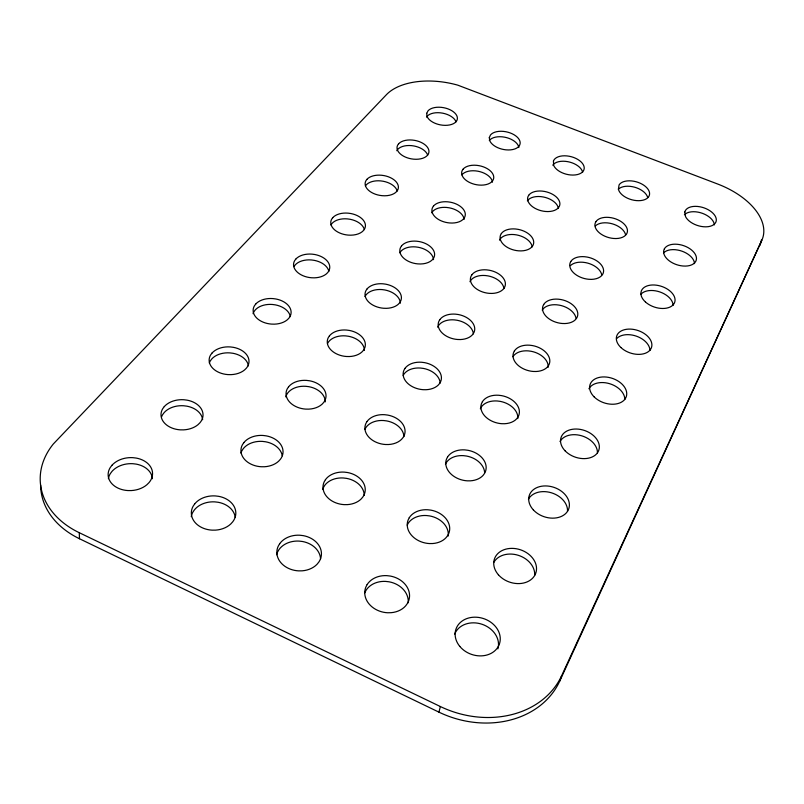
<?xml version="1.0" encoding="UTF-8"?>
<svg xmlns="http://www.w3.org/2000/svg" width="804" height="804" viewBox="0 0 804 804"><rect width="100%" height="100%" fill="white"/><g stroke="black" fill="none" stroke-linecap="round" stroke-linejoin="round"><path stroke-width="1.21" d="M438.914 712.133L440.381 706.545A91.927 75.707 19 0 0 561.715 675.581L761.81 240.295A65.425 37.617 17.8 0 0 717.731 184.046L457.777 85.154A62.32 35.044 10.7 0 0 386.463 94.651L53.295 444.019A89.023 66.089 -2.9 0 0 79.234 532.69L79.526 538.76L438.914 712.133A91.495 75.626 19.1 0 0 559.725 681.119L761.81 240.295M559.725 681.119L561.715 675.581M480.34 408.794L481.003 407.437A19.507 13.849 14.8 0 1 497.204 400.985L500.188 401.367A19.507 13.849 14.8 0 1 517.796 418.603M445.466 464.29L446.19 462.813A20.391 15.155 14.1 0 1 463.395 455.647L466.521 456.039A20.391 15.155 14.1 0 1 484.621 472.219M407.226 525.143L408.04 523.525A21.366 16.663 13.1 0 1 426.361 515.525L429.637 515.917A21.366 16.663 13.1 0 1 448.19 536.057M364.704 592.96L366.021 590.357A22.452 18.391 11.4 0 1 385.618 581.403L389.066 581.805A22.452 18.391 11.4 0 1 408.211 602.759M499.505 240.165L500.068 239.15A17.035 10.583 13.4 0 1 514.118 234.567L516.731 234.929A17.035 10.583 13.4 0 1 532.218 246.868M469.958 281.671L470.571 280.566A17.718 11.447 12.9 0 1 485.375 275.531L488.088 275.903A17.718 11.447 12.9 0 1 503.977 288.616M437.647 327.168L438.622 325.429A18.452 12.422 12.2 0 1 454.26 319.881L457.094 320.253A18.452 12.422 12.2 0 1 473.405 333.851M403.176 375.478L403.909 374.182A19.256 13.527 11.2 0 1 420.462 368.041L423.427 368.423A19.256 13.527 11.2 0 1 440.17 383.005M364.865 429.416L366.041 427.346A20.14 14.773 9.9 0 1 383.629 420.532L386.734 420.924A20.14 14.773 9.9 0 1 403.92 436.612M431.748 212.799L432.361 211.814A16.854 10.362 11.2 0 1 446.692 207.452L449.285 207.814A16.854 10.362 11.2 0 1 464.129 219.432M399.849 252.757L400.523 251.692A17.527 11.186 10.4 0 1 415.628 246.908L418.321 247.28A17.527 11.186 10.4 0 1 433.517 259.642M364.996 296.535L366.061 294.857A18.261 12.12 9.4 0 1 382.021 289.581L384.825 289.963A18.261 12.12 9.4 0 1 400.392 303.158M327.479 343.539L328.655 341.72A19.075 13.165 8 0 1 345.549 335.881L348.494 336.263A19.075 13.165 8 0 1 364.433 350.413M426.532 117.103L427.105 116.289A15.517 8.764 10.7 0 1 440.331 112.821L442.713 113.173A15.517 8.764 10.7 0 1 456.009 121.826M396.794 150.71L397.699 149.423A16.09 9.407 10.1 0 1 411.578 145.635L414.05 145.996A16.09 9.407 10.1 0 1 427.668 155.142M365.408 185.995L366.081 185.051A16.713 10.12 9.2 0 1 380.674 180.9L383.247 181.262A16.713 10.12 9.2 0 1 397.206 190.95M330.936 224.949L332.002 223.452A17.386 10.914 8.2 0 1 347.378 218.899L350.062 219.271A17.386 10.914 8.2 0 1 364.363 229.562M293.993 266.596L295.148 264.978A18.13 11.799 6.9 0 1 311.399 259.963L314.193 260.345A18.13 11.799 6.9 0 1 328.856 271.31M79.234 532.69L440.381 706.545M618.397 189.201L618.929 190.759A16.1 9.256 16 0 0 636.296 200.588L638.708 200.688A16.1 9.256 16 0 0 647.903 197.663L648.838 196.457A16.1 9.256 16 0 0 634.034 181.272L631.602 180.93A16.1 9.256 16 0 0 619.08 184.91L618.397 189.201A16.04 9.266 16 0 1 629.964 186.327L632.386 186.679A16.04 9.266 16 0 1 647.702 197.543M560.016 441.517A19.849 14.12 18.6 0 1 581.835 435.848A19.849 14.12 18.6 0 1 597.442 452.903M761.418 239.954A65.204 37.677 17.9 0 1 759.69 245.652M684.405 214.789A16.291 9.407 17.9 0 1 695.721 211.814L698.163 212.166A16.291 9.407 17.9 0 1 714.364 224.889M454.692 634.095A22.854 18.864 19 0 1 482.159 624.306A22.854 18.864 19 0 1 497.897 648.878M493.756 562.509A21.748 17.055 18.9 0 1 518.238 555.293A21.748 17.055 18.9 0 1 534.68 575.322M528.419 499.204A20.753 15.487 18.7 0 1 551.504 492.822A20.753 15.487 18.7 0 1 567.524 511.254M570.348 265.692A17.266 10.784 15.8 0 1 583 262.265L585.613 262.627A17.266 10.784 15.8 0 1 601.774 274.898M588.91 388.744A19.015 12.934 18.4 0 1 609.603 383.689A19.015 12.934 18.4 0 1 624.819 399.528M595.292 225.994A16.633 9.98 15.9 0 1 607.352 222.889L609.874 223.241A16.633 9.98 15.9 0 1 625.592 234.778M663.491 252.989A16.894 10.14 18 0 1 675.34 249.712L677.872 250.074A16.894 10.14 18 0 1 694.515 263.601M542.197 310.083A17.949 11.678 15.6 0 1 556.69 304.796L559.423 305.168A17.949 11.678 15.6 0 1 576.036 318.253M512.892 356.715A18.693 12.693 15.2 0 1 528.188 350.886L531.042 351.258A18.693 12.693 15.2 0 1 548.197 367.297M616.557 338.725A18.251 11.889 18.3 0 1 636.487 336.203A18.251 11.889 18.3 0 1 649.954 350.514M640.949 294.174A17.547 10.965 18.1 0 1 659.973 291.983A17.547 10.965 18.1 0 1 673.109 305.349M527.384 200.789A16.412 9.809 13.9 0 1 540.75 196.608L543.263 196.97A16.412 9.809 13.9 0 1 558.358 208.196M322.675 489.435A21.125 16.191 7.9 0 1 323.278 487.827L324.585 485.566A21.125 16.191 7.9 0 1 343.328 477.978L346.584 478.37A21.125 16.191 7.9 0 1 364.232 495.314M276.596 554.74A22.241 17.809 5 0 1 277.541 552.077L278.998 549.584A22.241 17.809 5 0 1 299.038 541.092L302.465 541.494A22.241 17.809 5 0 1 320.565 558.941M552.75 165.162A15.829 9.115 14.2 0 1 565.503 161.343L567.915 161.694A15.829 9.115 14.2 0 1 582.639 172.287M240.949 453.104A20.984 15.668 3.7 0 1 241.893 450.773L243.321 448.612A20.984 15.668 3.7 0 1 262.446 441.396L265.682 441.798A20.984 15.668 3.7 0 1 282.244 455.747M461.878 174.84A16.231 9.618 11.9 0 1 475.506 170.87L477.998 171.222A16.231 9.618 11.9 0 1 492.5 182.156M489.304 140.479A15.658 8.944 12.4 0 1 502.299 136.841L504.701 137.193A15.658 8.944 12.4 0 1 518.861 147.524M253.069 313.661A18.954 12.784 5.3 0 1 253.913 311.771L255.18 310.022A18.954 12.784 5.3 0 1 272.395 304.475L275.31 304.867A18.954 12.784 5.3 0 1 290.344 316.585M108.399 478.641A22.13 16.482 -3 0 1 110.319 473.636L112.027 471.345A22.13 16.482 -3 0 1 132.871 463.707L136.238 464.119A22.13 16.482 -3 0 1 152.418 478.712M209.331 362.996A19.879 13.879 3.2 0 1 210.286 360.946L211.683 359.046A19.879 13.879 3.2 0 1 229.964 352.896L233.019 353.288A19.879 13.879 3.2 0 1 248.426 365.85M161.544 416.914A20.924 15.115 0.5 0 1 162.619 414.683L164.157 412.603A20.924 15.115 0.5 0 1 183.644 405.759L186.85 406.161A20.924 15.115 0.5 0 1 202.648 419.678M191.262 516.64A22.14 17.155 0.3 0 1 192.779 512.319L194.367 509.927A22.14 17.155 0.3 0 1 214.819 501.877L218.216 502.279A22.14 17.155 0.3 0 1 235.24 517.364M285.772 396.885A19.979 14.341 6.2 0 1 286.606 394.754L287.902 392.774A19.979 14.341 6.2 0 1 305.842 386.302L308.927 386.694A19.979 14.341 6.2 0 1 325.248 401.889M79.526 538.76A88.631 66.059 -3.1 0 1 40.652 485.113M489.314 137.595L489.666 140.479A15.708 8.934 12.4 0 0 505.987 149.845L508.409 149.966A15.708 8.934 12.4 0 0 517.977 147.222L519.062 146.107A15.708 8.934 12.4 0 0 505.907 131.745L503.495 131.394A15.708 8.934 12.4 0 0 490.47 135.012L489.314 137.595M426.743 113.284L426.934 116.077A15.567 8.754 10.7 0 0 442.773 125.223L445.185 125.354A15.567 8.754 10.7 0 0 454.943 122.741L456.089 121.665A15.567 8.754 10.7 0 0 443.707 107.696L441.316 107.344A15.567 8.754 10.7 0 0 428.05 110.791L426.743 113.284M684.817 212.005L685.551 216.668A16.351 9.397 17.8 0 0 703.45 226.738L705.872 226.839A16.351 9.397 17.8 0 0 714.856 223.663L715.721 222.417A16.351 9.397 17.8 0 0 700.043 206.799L697.591 206.447A16.351 9.397 17.8 0 0 685.35 210.628L684.817 212.005M553.443 160.991L553.654 165.363A15.889 9.095 14.2 0 0 570.488 174.96L572.9 175.071A15.889 9.095 14.2 0 0 582.287 172.197L583.302 171.031A15.889 9.095 14.2 0 0 569.332 156.267L566.91 155.916A15.889 9.095 14.2 0 0 554.137 159.715L553.443 160.991M664.375 248.848L663.792 250.335A16.954 10.13 18 0 0 682.938 266.003L685.45 266.094A16.954 10.13 18 0 0 694.877 262.617L695.802 261.27A16.954 10.13 18 0 0 679.752 244.627L677.209 244.275A16.954 10.13 18 0 0 664.375 248.848M595.844 221.773L595.181 223.2A16.693 9.97 15.9 0 0 613.452 238.446L615.964 238.547A16.693 9.97 15.9 0 0 625.602 235.23L626.617 233.934A16.693 9.97 15.9 0 0 611.502 217.763L608.97 217.412A16.693 9.97 15.9 0 0 595.844 221.773M570.79 261.501L570.066 263.039A17.326 10.774 15.7 0 0 588.809 279.289L591.432 279.38A17.326 10.774 15.7 0 0 601.563 275.742L602.648 274.335A17.326 10.774 15.7 0 0 587.221 257.079L584.588 256.717A17.326 10.774 15.7 0 0 570.79 261.501M543.715 304.455L542.921 306.113A18.02 11.668 15.5 0 0 562.147 323.479L564.89 323.55A18.02 11.668 15.5 0 0 575.574 319.55L576.729 318.022A18.02 11.668 15.5 0 0 561.001 299.55L558.257 299.178A18.02 11.668 15.5 0 0 543.715 304.455M514.359 351.026L513.485 352.825A18.773 12.683 15.2 0 0 533.203 371.448L536.077 371.498A18.773 12.683 15.2 0 0 547.363 367.076L548.609 365.418A18.773 12.683 15.2 0 0 532.57 345.589L529.705 345.207A18.773 12.683 15.2 0 0 514.359 351.026M482.41 401.698L481.455 403.658A19.587 13.839 14.8 0 0 501.686 423.698L504.701 423.728A19.587 13.839 14.8 0 0 516.65 418.824L518.007 417.015A19.587 13.839 14.8 0 0 501.656 395.638L498.671 395.256A19.587 13.839 14.8 0 0 482.41 401.698M447.526 457.044L446.461 459.195A20.482 15.155 14.1 0 0 467.214 480.832L470.39 480.832A20.482 15.155 14.1 0 0 483.093 475.375L484.561 473.395A20.482 15.155 14.1 0 0 467.918 450.28L464.782 449.888A20.482 15.155 14.1 0 0 447.526 457.044M409.256 517.736L408.08 520.098A21.467 16.673 13.1 0 0 429.366 543.564L432.713 543.534A21.467 16.673 13.1 0 0 446.26 537.444L447.868 535.253A21.467 16.673 13.1 0 0 430.954 510.148L427.658 509.756A21.467 16.673 13.1 0 0 409.256 517.736M367.116 584.588L365.79 587.191A22.562 18.412 11.4 0 0 387.618 612.759L391.156 612.688A22.562 18.412 11.4 0 0 405.658 605.854L407.417 603.432A22.562 18.412 11.4 0 0 390.262 576.046L386.794 575.644A22.562 18.412 11.4 0 0 367.116 584.588M528.731 195.251L527.977 196.628A16.472 9.789 13.8 0 0 545.413 211.462L547.926 211.573A16.472 9.789 13.8 0 0 557.785 208.417L558.86 207.161A16.472 9.789 13.8 0 0 544.65 191.463L542.137 191.101A16.472 9.789 13.8 0 0 528.731 195.251M501.364 233.542L500.55 235.019A17.095 10.563 13.4 0 0 518.389 250.818L521.012 250.908A17.095 10.563 13.4 0 0 531.374 247.441L532.539 246.094A17.095 10.563 13.4 0 0 518.077 229.341L515.464 228.979A17.095 10.563 13.4 0 0 501.364 233.542M471.817 274.888L470.923 276.486A17.778 11.437 12.9 0 0 489.184 293.349L491.917 293.43A17.778 11.437 12.9 0 0 502.842 289.621L504.088 288.154A17.778 11.437 12.9 0 0 489.385 270.244L486.661 269.873A17.778 11.437 12.9 0 0 471.817 274.888M439.798 319.68L438.823 321.419A18.522 12.412 12.2 0 0 457.496 339.479L460.37 339.549A18.522 12.412 12.2 0 0 471.908 335.338L473.254 333.74A18.522 12.412 12.2 0 0 458.33 314.525L455.486 314.153A18.522 12.412 12.2 0 0 439.798 319.68M404.995 368.373L403.92 370.262A19.326 13.517 11.2 0 0 423.025 389.679L426.04 389.719A19.326 13.517 11.2 0 0 438.27 385.066L439.728 383.327A19.326 13.517 11.2 0 0 424.582 362.644L421.608 362.252A19.326 13.517 11.2 0 0 404.995 368.373M367.026 421.507L365.84 423.567A20.221 14.773 9.9 0 0 385.377 444.501L388.543 444.522A20.221 14.773 9.9 0 0 401.548 439.346L403.126 437.436A20.221 14.773 9.9 0 0 387.789 415.095L384.674 414.703A20.221 14.773 9.9 0 0 367.026 421.507M325.439 479.697L324.123 481.958A21.216 16.201 8 0 0 344.082 504.631L347.428 504.621A21.216 16.201 8 0 0 361.297 498.842L363.016 496.751A21.216 16.201 8 0 0 347.519 472.521L344.253 472.119A21.216 16.201 8 0 0 325.439 479.697M279.681 543.715L278.224 546.197A22.341 17.819 5.1 0 0 298.596 570.87L302.133 570.83A22.341 17.819 5.1 0 0 316.977 564.348L318.856 562.026A22.341 17.819 5.1 0 0 303.249 535.635L299.812 535.223A22.341 17.819 5.1 0 0 279.681 543.715M462.983 169.282L462.159 170.609A16.291 9.598 11.9 0 0 478.792 185.041L481.305 185.151A16.291 9.598 11.9 0 0 491.355 182.156L492.51 180.95A16.291 9.598 11.9 0 0 479.154 165.684L476.661 165.322A16.291 9.598 11.9 0 0 462.983 169.282M433.416 206.166L432.512 207.593A16.914 10.341 11.3 0 0 449.486 222.949L452.109 223.05A16.914 10.341 11.3 0 0 462.682 219.753L463.918 218.457A16.914 10.341 11.3 0 0 450.391 202.196L447.788 201.834A16.914 10.341 11.3 0 0 433.416 206.166M401.497 245.974L400.523 247.521A17.587 11.176 10.5 0 0 417.849 263.893L420.582 263.983A17.587 11.176 10.5 0 0 431.728 260.355L433.065 258.948A17.587 11.176 10.5 0 0 419.356 241.582L416.653 241.2A17.587 11.176 10.5 0 0 401.497 245.974M366.956 289.058L365.88 290.736A18.331 12.11 9.4 0 0 383.558 308.254L386.422 308.334A18.331 12.11 9.4 0 0 398.211 304.334L399.638 302.806A18.331 12.11 9.4 0 0 385.779 284.184L382.955 283.802A18.331 12.11 9.4 0 0 366.956 289.058M329.439 335.861L328.263 337.67A19.155 13.155 8.1 0 0 346.283 356.484L349.298 356.544A19.155 13.155 8.1 0 0 361.78 352.112L363.338 350.443A19.155 13.155 8.1 0 0 349.338 330.424L346.393 330.042A19.155 13.155 8.1 0 0 329.439 335.861M288.546 386.855L287.249 388.834A20.06 14.341 6.3 0 0 305.62 409.105L308.786 409.135A20.06 14.341 6.3 0 0 322.062 404.221L323.741 402.392A20.06 14.341 6.3 0 0 309.651 380.794L306.565 380.403A20.06 14.341 6.3 0 0 288.546 386.855M243.813 442.652L242.376 444.823A21.075 15.668 3.8 0 0 261.069 466.742L264.405 466.752A21.075 15.668 3.8 0 0 278.576 461.265L280.405 459.255A21.075 15.668 3.8 0 0 266.255 435.868L263.019 435.456A21.075 15.668 3.8 0 0 243.813 442.652M194.658 503.957L193.06 506.339A22.241 17.165 0.4 0 0 212.065 530.148L215.593 530.127A22.241 17.165 0.4 0 0 230.758 523.987L232.758 521.776A22.241 17.165 0.4 0 0 218.618 496.319L215.201 495.917A22.241 17.165 0.4 0 0 194.658 503.957M398.583 143.836L397.678 145.112A16.14 9.397 10.1 0 0 413.527 159.162L416.04 159.282A16.14 9.397 10.1 0 0 426.281 156.428L427.507 155.262A16.14 9.397 10.1 0 0 414.985 140.429L412.502 140.077A16.14 9.397 10.1 0 0 398.583 143.836M366.895 179.372L365.91 180.749A16.773 10.1 9.2 0 0 382.051 195.673L384.674 195.794A16.773 10.1 9.2 0 0 395.447 192.658L396.764 191.402A16.773 10.1 9.2 0 0 384.111 175.614L381.528 175.252A16.773 10.1 9.2 0 0 366.895 179.372M332.725 217.693L331.66 219.18A17.447 10.894 8.2 0 0 348.092 235.09L350.825 235.19A17.447 10.894 8.2 0 0 362.182 231.743L363.599 230.386A17.447 10.894 8.2 0 0 350.835 213.532L348.152 213.16A17.447 10.894 8.2 0 0 332.725 217.693M295.761 259.139L294.596 260.747A18.201 11.789 7 0 0 311.319 277.752L314.183 277.842A18.201 11.789 7 0 0 326.193 274.043L327.71 272.566A18.201 11.789 7 0 0 314.877 254.526L312.073 254.144A18.201 11.789 7 0 0 295.761 259.139M255.672 304.103L254.396 305.852A19.035 12.774 5.3 0 0 271.39 324.092L274.395 324.163A19.035 12.774 5.3 0 0 287.118 319.952L288.767 318.354A19.035 12.774 5.3 0 0 275.872 298.977L272.938 298.585A19.035 12.774 5.3 0 0 255.672 304.103M212.015 353.067L210.608 354.966A19.959 13.879 3.3 0 0 227.864 374.594L231.019 374.644A19.959 13.879 3.3 0 0 244.557 369.971L246.336 368.222A19.959 13.879 3.3 0 0 233.431 347.338L230.366 346.936A19.959 13.879 3.3 0 0 212.015 353.067M164.297 406.573L162.75 408.653A21.015 15.115 0.6 0 0 180.237 429.849L183.573 429.869A21.015 15.115 0.6 0 0 198.015 424.673L199.955 422.753A21.015 15.115 0.6 0 0 187.091 400.151L183.875 399.749A21.015 15.115 0.6 0 0 164.297 406.573M111.947 465.285L110.228 467.576A22.221 16.482 -2.9 0 0 127.916 490.561L131.434 490.561A22.221 16.482 -2.9 0 0 146.901 484.732L149.021 482.621A22.221 16.482 -2.9 0 0 136.268 458.079L132.881 457.667A22.221 16.482 -2.9 0 0 111.947 465.285M565.172 450.903A19.929 14.12 18.5 0 0 598.246 451.546A19.929 14.12 18.5 0 0 576.388 429.024A19.929 14.12 18.5 0 0 565.172 450.903M620.909 347.529A18.321 11.879 18.2 0 0 651.039 348.574A18.321 11.879 18.2 0 0 630.356 329.097A18.321 11.879 18.2 0 0 620.909 347.529M459.787 646.386A22.954 18.884 18.9 0 0 498.54 646.034A22.954 18.884 18.9 0 0 474.762 617.181A22.954 18.884 18.9 0 0 459.787 646.386M498.4 574.77A21.849 17.055 18.8 0 0 535.052 574.82A21.849 17.055 18.8 0 0 511.927 548.368A21.849 17.055 18.8 0 0 498.4 574.77M533.364 509.917A20.844 15.487 18.7 0 0 568.126 510.289A20.844 15.487 18.7 0 0 545.655 485.928A20.844 15.487 18.7 0 0 533.364 509.917M594.246 396.985A19.095 12.924 18.4 0 0 625.773 397.849A19.095 12.924 18.4 0 0 604.518 376.935A19.095 12.924 18.4 0 0 594.246 396.985M645.461 301.992A17.608 10.944 18.1 0 0 674.305 303.198A17.608 10.944 18.1 0 0 654.175 284.988A17.608 10.944 18.1 0 0 645.461 301.992"/></g></svg>
